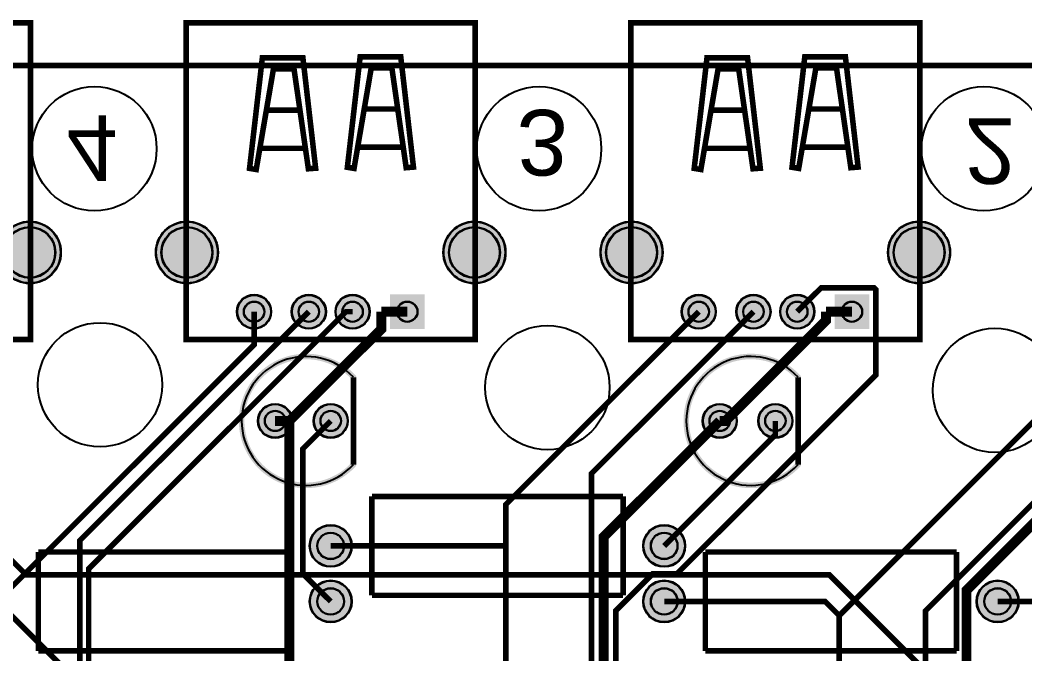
# Model space of a CAD drawing. Header units: millimetres. Extents: x 0 to 114, y 63 to 124.
# Drawn here: x 23.91 to 69.82, y 94.75 to 123.74 of the extents above; entities that cross this region are included whole.
import ezdxf

# ---------------------------------------------------------------- set-up
doc = ezdxf.new("R2010")
doc.units = ezdxf.units.MM
for name, color, linetype, true_color in [('BoardOutLine', 7, 'Continuous', 0xff00ff), ('BottomLayer', 7, 'Continuous', 0x0000ff), ('BottomSilkLayer', 7, 'Continuous', 0x66cc33), ('BottomSolderMaskLayer', 7, 'Continuous', 0xaa00ff), ('Document', 7, 'Continuous', 0xffffff), ('Multi-Layer', 7, 'Continuous', 0xc0c0c0), ('TopLayer', 7, 'Continuous', 0xff0000), ('TopSilkLayer', 7, 'Continuous', 0xffcc00), ('TopSolderMaskLayer', 7, 'Continuous', 0x800080)]:
    doc.layers.add(name, color=color, linetype=linetype, true_color=true_color)
doc.styles.get("Standard").update_dxf_attribs({"font": 'arial.ttf'})

msp = doc.modelspace()

# ---------------------------------------------------------------- hatches: boundary and pattern name
at = {"layer": 'BottomSolderMaskLayer'}
for points in [[(22.925, 113.115, 1), (25.776, 113.115, 1)], [(30.105, 113.115, 1), (32.955, 113.115, 1)], [(43.245, 113.115, 1), (46.096, 113.115, 1)], [(50.425, 113.115, 1), (53.276, 113.115, 1)], [(63.565, 113.115, 1), (66.416, 113.115, 1)], [(33.813, 110.405, 1), (35.388, 110.405, 1)], [(36.313, 110.405, 1), (37.887, 110.405, 1)], [(38.313, 110.405, 1), (39.887, 110.405, 1)], [(42.387, 109.618), (40.813, 109.618), (40.813, 111.193), (42.387, 111.193)], [(54.133, 110.405, 1), (55.708, 110.405, 1)], [(56.633, 110.405, 1), (58.208, 110.405, 1)], [(58.633, 110.405, 1), (60.208, 110.405, 1)], [(62.708, 109.618), (61.133, 109.618), (61.133, 111.193), (62.708, 111.193)], [(34.773, 105.41, 1), (36.347, 105.41, 1)], [(37.313, 105.41, 1), (38.887, 105.41, 1)], [(55.093, 105.41, 1), (56.667, 105.41, 1)], [(57.633, 105.41, 1), (59.207, 105.41, 1)], [(37.135, 99.695, 1), (39.065, 99.695, 1)], [(52.375, 99.695, 1), (54.305, 99.695, 1)], [(37.135, 97.155, 1), (39.065, 97.155, 1)], [(52.375, 97.155, 1), (54.305, 97.155, 1)], [(67.615, 97.155, 1), (69.545, 97.155, 1)]]:
    msp.add_hatch(color=256, dxfattribs=at).paths.add_polyline_path(points)
at = {"layer": 'Document'}
for points in [[(39.048, 107.323), (38.996, 107.378), (38.942, 107.432), (38.887, 107.484), (38.83, 107.535), (38.772, 107.584), (38.713, 107.631), (38.653, 107.677), (38.591, 107.721), (38.528, 107.764), (38.464, 107.805), (38.399, 107.844), (38.333, 107.882), (38.266, 107.917), (38.198, 107.951), (38.13, 107.983), (38.06, 108.013), (37.989, 108.041), (37.918, 108.068), (37.846, 108.092), (37.774, 108.114), (37.701, 108.135), (37.627, 108.153), (37.553, 108.17), (37.479, 108.184), (37.404, 108.197), (37.329, 108.207), (37.253, 108.216), (37.177, 108.222), (37.102, 108.227), (37.026, 108.229), (36.95, 108.229), (36.874, 108.228), (36.798, 108.224), (36.723, 108.218), (36.647, 108.21), (36.572, 108.2), (36.497, 108.188), (36.422, 108.174), (36.348, 108.158), (36.274, 108.141), (36.201, 108.121), (36.128, 108.099), (36.056, 108.075), (35.985, 108.049), (35.914, 108.022), (35.844, 107.992), (35.775, 107.961), (35.707, 107.927), (35.64, 107.892), (35.573, 107.855), (35.508, 107.817), (35.444, 107.776), (35.381, 107.734), (35.319, 107.69), (35.258, 107.645), (35.198, 107.598), (35.14, 107.549), (35.083, 107.499), (35.028, 107.447), (34.974, 107.394), (34.921, 107.339), (34.87, 107.283), (34.82, 107.226), (34.772, 107.167), (34.725, 107.107), (34.681, 107.046), (34.637, 106.984), (34.596, 106.92), (34.556, 106.855), (34.518, 106.79), (34.482, 106.723), (34.447, 106.655), (34.415, 106.587), (34.384, 106.518), (34.355, 106.447), (34.328, 106.376), (34.303, 106.305), (34.28, 106.232), (34.259, 106.16), (34.24, 106.086), (34.222, 106.012), (34.207, 105.938), (34.194, 105.863), (34.183, 105.788), (34.174, 105.713), (34.166, 105.637), (34.161, 105.561), (34.158, 105.486), (34.157, 105.41), (34.158, 105.334), (34.161, 105.258), (34.167, 105.182), (34.174, 105.107), (34.183, 105.031), (34.194, 104.956), (34.207, 104.882), (34.222, 104.807), (34.24, 104.733), (34.259, 104.66), (34.28, 104.587), (34.303, 104.515), (34.328, 104.443), (34.355, 104.372), (34.384, 104.302), (34.415, 104.233), (34.448, 104.164), (34.482, 104.096), (34.518, 104.03), (34.556, 103.964), (34.596, 103.899), (34.638, 103.836), (34.681, 103.773), (34.726, 103.712), (34.772, 103.652), (34.82, 103.594), (34.87, 103.536), (34.921, 103.48), (34.974, 103.426), (35.028, 103.372), (35.084, 103.321), (35.141, 103.27), (35.199, 103.222), (35.258, 103.175), (35.319, 103.129), (35.381, 103.086), (35.444, 103.043), (35.509, 103.003), (35.574, 102.964), (35.64, 102.928), (35.708, 102.892), (35.776, 102.859), (35.845, 102.828), (35.915, 102.798), (35.985, 102.771), (36.057, 102.745), (36.129, 102.721), (36.202, 102.699), (36.275, 102.679), (36.349, 102.661), (36.423, 102.646), (36.497, 102.632), (36.572, 102.62), (36.648, 102.61), (36.723, 102.602), (36.799, 102.596), (36.875, 102.592), (36.95, 102.591), (37.026, 102.591), (37.102, 102.593), (37.178, 102.598), (37.254, 102.604), (37.329, 102.613), (37.404, 102.623), (37.479, 102.636), (37.554, 102.65), (37.628, 102.667), (37.701, 102.685), (37.774, 102.706), (37.847, 102.728), (37.919, 102.753), (37.99, 102.779), (38.06, 102.807), (38.13, 102.837), (38.199, 102.869), (38.267, 102.903), (38.334, 102.939), (38.4, 102.976), (38.465, 103.015), (38.529, 103.056), (38.592, 103.099), (38.653, 103.143), (38.714, 103.189), (38.773, 103.237), (38.831, 103.286), (38.887, 103.337), (38.942, 103.389), (38.996, 103.442), (39.048, 103.497), (39.06, 103.509), (39.074, 103.519), (39.088, 103.527), (39.104, 103.533), (39.12, 103.536), (39.136, 103.538), (39.153, 103.538), (39.169, 103.535), (39.185, 103.53), (39.201, 103.524), (39.215, 103.515), (39.228, 103.505), (39.239, 103.493), (39.249, 103.479), (39.257, 103.464), (39.263, 103.449), (39.267, 103.433), (39.268, 103.416), (39.268, 103.4), (39.265, 103.383), (39.261, 103.367), (39.254, 103.352), (39.245, 103.338), (39.235, 103.325), (39.18, 103.268), (39.124, 103.212), (39.067, 103.157), (39.008, 103.104), (38.948, 103.052), (38.887, 103.002), (38.824, 102.954), (38.76, 102.907), (38.695, 102.862), (38.629, 102.819), (38.562, 102.777), (38.493, 102.737), (38.424, 102.699), (38.354, 102.662), (38.282, 102.628), (38.21, 102.595), (38.137, 102.564), (38.064, 102.535), (37.989, 102.508), (37.914, 102.483), (37.839, 102.46), (37.762, 102.439), (37.685, 102.419), (37.608, 102.402), (37.531, 102.387), (37.452, 102.374), (37.374, 102.362), (37.295, 102.353), (37.217, 102.346), (37.138, 102.341), (37.058, 102.338), (36.979, 102.337), (36.9, 102.338), (36.821, 102.341), (36.742, 102.346), (36.663, 102.353), (36.584, 102.362), (36.506, 102.373), (36.428, 102.386), (36.35, 102.401), (36.273, 102.418), (36.196, 102.437), (36.12, 102.458), (36.044, 102.482), (35.969, 102.507), (35.894, 102.533), (35.821, 102.562), (35.748, 102.593), (35.676, 102.626), (35.604, 102.66), (35.534, 102.696), (35.465, 102.734), (35.396, 102.774), (35.329, 102.816), (35.262, 102.859), (35.197, 102.904), (35.133, 102.951), (35.071, 102.999), (35.009, 103.049), (34.949, 103.1), (34.89, 103.153), (34.833, 103.208), (34.777, 103.264), (34.722, 103.321), (34.669, 103.38), (34.618, 103.44), (34.568, 103.502), (34.519, 103.564), (34.473, 103.628), (34.427, 103.693), (34.384, 103.76), (34.342, 103.827), (34.303, 103.895), (34.264, 103.965), (34.228, 104.035), (34.194, 104.106), (34.161, 104.178), (34.13, 104.251), (34.101, 104.325), (34.074, 104.4), (34.049, 104.475), (34.026, 104.55), (34.005, 104.627), (33.986, 104.703), (33.968, 104.781), (33.953, 104.858), (33.94, 104.937), (33.929, 105.015), (33.92, 105.094), (33.913, 105.172), (33.907, 105.251), (33.904, 105.331), (33.903, 105.41), (33.904, 105.489), (33.907, 105.568), (33.912, 105.647), (33.92, 105.726), (33.929, 105.804), (33.94, 105.883), (33.953, 105.961), (33.968, 106.039), (33.985, 106.116), (34.005, 106.193), (34.026, 106.269), (34.049, 106.345), (34.074, 106.42), (34.101, 106.494), (34.13, 106.568), (34.161, 106.641), (34.193, 106.713), (34.228, 106.784), (34.264, 106.855), (34.302, 106.924), (34.342, 106.993), (34.384, 107.06), (34.427, 107.126), (34.472, 107.191), (34.519, 107.255), (34.567, 107.318), (34.617, 107.379), (34.669, 107.439), (34.722, 107.498), (34.776, 107.556), (34.832, 107.612), (34.89, 107.666), (34.948, 107.719), (35.009, 107.771), (35.07, 107.821), (35.133, 107.869), (35.197, 107.916), (35.262, 107.961), (35.328, 108.004), (35.396, 108.045), (35.464, 108.085), (35.533, 108.123), (35.604, 108.16), (35.675, 108.194), (35.747, 108.227), (35.82, 108.257), (35.894, 108.286), (35.968, 108.313), (36.043, 108.338), (36.119, 108.361), (36.196, 108.382), (36.272, 108.402), (36.35, 108.419), (36.427, 108.434), (36.505, 108.447), (36.584, 108.458), (36.662, 108.467), (36.741, 108.474), (36.82, 108.479), (36.899, 108.482), (36.979, 108.483), (37.058, 108.482), (37.137, 108.479), (37.216, 108.474), (37.295, 108.467), (37.373, 108.458), (37.452, 108.446), (37.53, 108.433), (37.608, 108.418), (37.685, 108.401), (37.762, 108.381), (37.838, 108.36), (37.914, 108.337), (37.989, 108.312), (38.063, 108.285), (38.137, 108.256), (38.21, 108.225), (38.282, 108.193), (38.353, 108.158), (38.423, 108.122), (38.493, 108.083), (38.561, 108.043), (38.629, 108.002), (38.695, 107.958), (38.76, 107.913), (38.824, 107.867), (38.886, 107.818), (38.948, 107.768), (39.008, 107.717), (39.067, 107.663), (39.124, 107.609), (39.18, 107.553), (39.234, 107.495), (39.245, 107.482), (39.253, 107.468), (39.26, 107.453), (39.265, 107.437), (39.268, 107.421), (39.268, 107.404), (39.266, 107.388), (39.262, 107.372), (39.256, 107.356), (39.248, 107.341), (39.239, 107.328), (39.227, 107.316), (39.214, 107.305), (39.2, 107.297), (39.185, 107.29), (39.169, 107.285), (39.153, 107.283), (39.136, 107.282), (39.12, 107.284), (39.103, 107.288), (39.088, 107.294), (39.073, 107.302), (39.06, 107.312), (39.048, 107.323)], [(59.368, 107.323), (59.316, 107.378), (59.262, 107.432), (59.207, 107.484), (59.15, 107.535), (59.092, 107.584), (59.033, 107.631), (58.973, 107.677), (58.911, 107.721), (58.848, 107.764), (58.784, 107.805), (58.719, 107.844), (58.653, 107.882), (58.586, 107.917), (58.518, 107.951), (58.45, 107.983), (58.38, 108.013), (58.309, 108.041), (58.238, 108.068), (58.166, 108.092), (58.094, 108.114), (58.021, 108.135), (57.947, 108.153), (57.873, 108.17), (57.799, 108.184), (57.724, 108.197), (57.649, 108.207), (57.573, 108.216), (57.498, 108.222), (57.422, 108.227), (57.346, 108.229), (57.27, 108.229), (57.194, 108.228), (57.118, 108.224), (57.043, 108.218), (56.967, 108.21), (56.892, 108.2), (56.817, 108.188), (56.742, 108.174), (56.668, 108.158), (56.594, 108.141), (56.521, 108.121), (56.448, 108.099), (56.376, 108.075), (56.305, 108.049), (56.234, 108.022), (56.164, 107.992), (56.095, 107.961), (56.027, 107.927), (55.96, 107.892), (55.893, 107.855), (55.828, 107.817), (55.764, 107.776), (55.701, 107.734), (55.639, 107.69), (55.578, 107.645), (55.518, 107.598), (55.46, 107.549), (55.403, 107.499), (55.348, 107.447), (55.294, 107.394), (55.241, 107.339), (55.19, 107.283), (55.14, 107.226), (55.092, 107.167), (55.045, 107.107), (55.001, 107.046), (54.957, 106.984), (54.916, 106.92), (54.876, 106.855), (54.838, 106.79), (54.802, 106.723), (54.767, 106.655), (54.735, 106.587), (54.704, 106.518), (54.675, 106.447), (54.648, 106.376), (54.623, 106.305), (54.6, 106.232), (54.579, 106.16), (54.56, 106.086), (54.542, 106.012), (54.527, 105.938), (54.514, 105.863), (54.503, 105.788), (54.494, 105.713), (54.487, 105.637), (54.481, 105.561), (54.478, 105.486), (54.477, 105.41), (54.478, 105.334), (54.481, 105.258), (54.487, 105.182), (54.494, 105.107), (54.503, 105.031), (54.514, 104.956), (54.527, 104.882), (54.543, 104.807), (54.56, 104.733), (54.579, 104.66), (54.6, 104.587), (54.623, 104.515), (54.648, 104.443), (54.675, 104.372), (54.704, 104.302), (54.735, 104.233), (54.768, 104.164), (54.802, 104.096), (54.838, 104.03), (54.876, 103.964), (54.916, 103.899), (54.958, 103.836), (55.001, 103.773), (55.046, 103.712), (55.092, 103.652), (55.14, 103.594), (55.19, 103.536), (55.241, 103.48), (55.294, 103.426), (55.348, 103.372), (55.404, 103.321), (55.461, 103.27), (55.519, 103.222), (55.578, 103.175), (55.639, 103.129), (55.701, 103.086), (55.764, 103.043), (55.829, 103.003), (55.894, 102.964), (55.96, 102.928), (56.028, 102.892), (56.096, 102.859), (56.165, 102.828), (56.235, 102.798), (56.305, 102.771), (56.377, 102.745), (56.449, 102.721), (56.522, 102.699), (56.595, 102.679), (56.669, 102.661), (56.743, 102.646), (56.817, 102.632), (56.892, 102.62), (56.968, 102.61), (57.043, 102.602), (57.119, 102.596), (57.195, 102.592), (57.271, 102.591), (57.346, 102.591), (57.422, 102.593), (57.498, 102.598), (57.574, 102.604), (57.649, 102.613), (57.724, 102.623), (57.799, 102.636), (57.874, 102.65), (57.948, 102.667), (58.021, 102.685), (58.094, 102.706), (58.167, 102.728), (58.239, 102.753), (58.31, 102.779), (58.38, 102.807), (58.45, 102.837), (58.519, 102.869), (58.587, 102.903), (58.654, 102.939), (58.72, 102.976), (58.785, 103.015), (58.849, 103.056), (58.912, 103.099), (58.973, 103.143), (59.034, 103.189), (59.093, 103.237), (59.151, 103.286), (59.207, 103.337), (59.262, 103.389), (59.316, 103.442), (59.368, 103.497), (59.38, 103.509), (59.394, 103.519), (59.408, 103.527), (59.424, 103.533), (59.44, 103.536), (59.456, 103.538), (59.473, 103.538), (59.489, 103.535), (59.505, 103.53), (59.521, 103.524), (59.535, 103.515), (59.548, 103.505), (59.559, 103.493), (59.569, 103.479), (59.577, 103.464), (59.583, 103.449), (59.587, 103.433), (59.588, 103.416), (59.588, 103.4), (59.585, 103.383), (59.581, 103.367), (59.574, 103.352), (59.565, 103.338), (59.555, 103.325), (59.5, 103.268), (59.444, 103.212), (59.387, 103.157), (59.328, 103.104), (59.268, 103.052), (59.207, 103.002), (59.144, 102.954), (59.08, 102.907), (59.015, 102.862), (58.949, 102.819), (58.882, 102.777), (58.813, 102.737), (58.744, 102.699), (58.674, 102.662), (58.603, 102.628), (58.53, 102.595), (58.457, 102.564), (58.384, 102.535), (58.309, 102.508), (58.234, 102.483), (58.159, 102.46), (58.082, 102.439), (58.006, 102.419), (57.928, 102.402), (57.851, 102.387), (57.772, 102.374), (57.694, 102.362), (57.615, 102.353), (57.537, 102.346), (57.458, 102.341), (57.379, 102.338), (57.299, 102.337), (57.22, 102.338), (57.141, 102.341), (57.062, 102.346), (56.983, 102.353), (56.905, 102.362), (56.826, 102.373), (56.748, 102.386), (56.67, 102.401), (56.593, 102.418), (56.516, 102.437), (56.44, 102.458), (56.364, 102.482), (56.289, 102.507), (56.215, 102.533), (56.141, 102.562), (56.068, 102.593), (55.996, 102.626), (55.924, 102.66), (55.854, 102.696), (55.785, 102.734), (55.716, 102.774), (55.649, 102.816), (55.582, 102.859), (55.517, 102.904), (55.453, 102.951), (55.391, 102.999), (55.329, 103.049), (55.269, 103.1), (55.21, 103.153), (55.153, 103.208), (55.097, 103.264), (55.042, 103.321), (54.989, 103.38), (54.938, 103.44), (54.888, 103.502), (54.839, 103.564), (54.793, 103.628), (54.747, 103.693), (54.704, 103.76), (54.662, 103.827), (54.623, 103.895), (54.584, 103.965), (54.548, 104.035), (54.514, 104.106), (54.481, 104.178), (54.45, 104.251), (54.421, 104.325), (54.394, 104.4), (54.369, 104.475), (54.346, 104.55), (54.325, 104.627), (54.306, 104.703), (54.288, 104.781), (54.273, 104.858), (54.26, 104.937), (54.249, 105.015), (54.24, 105.094), (54.233, 105.172), (54.227, 105.251), (54.224, 105.331), (54.223, 105.41), (54.224, 105.489), (54.227, 105.568), (54.233, 105.647), (54.24, 105.726), (54.249, 105.804), (54.26, 105.883), (54.273, 105.961), (54.288, 106.039), (54.306, 106.116), (54.325, 106.193), (54.346, 106.269), (54.369, 106.345), (54.394, 106.42), (54.421, 106.494), (54.45, 106.568), (54.481, 106.641), (54.513, 106.713), (54.548, 106.784), (54.584, 106.855), (54.622, 106.924), (54.662, 106.993), (54.704, 107.06), (54.747, 107.126), (54.792, 107.191), (54.839, 107.255), (54.887, 107.318), (54.937, 107.379), (54.989, 107.439), (55.042, 107.498), (55.096, 107.556), (55.152, 107.612), (55.21, 107.666), (55.269, 107.719), (55.329, 107.771), (55.39, 107.821), (55.453, 107.869), (55.517, 107.916), (55.582, 107.961), (55.648, 108.004), (55.716, 108.045), (55.784, 108.085), (55.853, 108.123), (55.924, 108.16), (55.995, 108.194), (56.067, 108.227), (56.14, 108.257), (56.214, 108.286), (56.288, 108.313), (56.364, 108.338), (56.439, 108.361), (56.516, 108.382), (56.592, 108.402), (56.67, 108.419), (56.747, 108.434), (56.825, 108.447), (56.904, 108.458), (56.983, 108.467), (57.061, 108.474), (57.14, 108.479), (57.22, 108.482), (57.299, 108.483), (57.378, 108.482), (57.457, 108.479), (57.536, 108.474), (57.615, 108.467), (57.693, 108.458), (57.772, 108.446), (57.85, 108.433), (57.928, 108.418), (58.005, 108.401), (58.082, 108.381), (58.158, 108.36), (58.234, 108.337), (58.309, 108.312), (58.383, 108.285), (58.457, 108.256), (58.53, 108.225), (58.602, 108.193), (58.673, 108.158), (58.744, 108.122), (58.813, 108.083), (58.881, 108.043), (58.949, 108.002), (59.015, 107.958), (59.08, 107.913), (59.144, 107.867), (59.206, 107.818), (59.268, 107.768), (59.328, 107.717), (59.387, 107.663), (59.444, 107.609), (59.5, 107.553), (59.554, 107.495), (59.565, 107.482), (59.574, 107.468), (59.58, 107.453), (59.585, 107.437), (59.588, 107.421), (59.588, 107.404), (59.586, 107.388), (59.582, 107.372), (59.576, 107.356), (59.569, 107.341), (59.559, 107.328), (59.547, 107.316), (59.534, 107.305), (59.52, 107.297), (59.505, 107.29), (59.489, 107.285), (59.473, 107.283), (59.456, 107.282), (59.44, 107.284), (59.423, 107.288), (59.408, 107.294), (59.393, 107.302), (59.38, 107.312), (59.368, 107.323)], [(39.268, 107.409), (39.268, 103.41), (39.267, 103.394), (39.264, 103.377), (39.258, 103.362), (39.251, 103.347), (39.242, 103.333), (39.231, 103.32), (39.218, 103.309), (39.205, 103.3), (39.19, 103.293), (39.174, 103.288), (39.158, 103.284), (39.141, 103.283), (39.124, 103.284), (39.108, 103.288), (39.092, 103.293), (39.078, 103.3), (39.064, 103.309), (39.051, 103.32), (39.04, 103.333), (39.031, 103.347), (39.024, 103.362), (39.018, 103.377), (39.015, 103.394), (39.014, 103.41), (39.014, 107.409), (39.015, 107.426), (39.018, 107.442), (39.024, 107.458), (39.031, 107.473), (39.04, 107.487), (39.051, 107.499), (39.064, 107.51), (39.078, 107.519), (39.092, 107.527), (39.108, 107.532), (39.124, 107.535), (39.141, 107.536), (39.158, 107.535), (39.174, 107.532), (39.19, 107.527), (39.205, 107.519), (39.218, 107.51), (39.231, 107.499), (39.242, 107.487), (39.251, 107.473), (39.258, 107.458), (39.264, 107.442), (39.267, 107.426), (39.268, 107.409)], [(59.588, 107.409), (59.588, 103.41), (59.587, 103.394), (59.584, 103.377), (59.578, 103.362), (59.571, 103.347), (59.562, 103.333), (59.551, 103.32), (59.538, 103.309), (59.525, 103.3), (59.51, 103.293), (59.494, 103.288), (59.478, 103.284), (59.461, 103.283), (59.445, 103.284), (59.428, 103.288), (59.413, 103.293), (59.398, 103.3), (59.384, 103.309), (59.371, 103.32), (59.36, 103.333), (59.351, 103.347), (59.344, 103.362), (59.338, 103.377), (59.335, 103.394), (59.334, 103.41), (59.334, 107.409), (59.335, 107.426), (59.338, 107.442), (59.344, 107.458), (59.351, 107.473), (59.36, 107.487), (59.371, 107.499), (59.384, 107.51), (59.398, 107.519), (59.413, 107.527), (59.428, 107.532), (59.445, 107.535), (59.461, 107.536), (59.478, 107.535), (59.494, 107.532), (59.51, 107.527), (59.525, 107.519), (59.538, 107.51), (59.551, 107.499), (59.562, 107.487), (59.571, 107.473), (59.578, 107.458), (59.584, 107.442), (59.587, 107.426), (59.588, 107.409)]]:
    msp.add_hatch(color=256, dxfattribs=at).paths.add_polyline_path(points)
at = {"layer": 'Multi-Layer'}
for points in [[(22.95, 113.115, 1), (25.75, 113.115, 1)], [(30.13, 113.115, 1), (32.93, 113.115, 1)], [(43.27, 113.115, 1), (46.07, 113.115, 1)], [(50.45, 113.115, 1), (53.25, 113.115, 1)], [(63.59, 113.115, 1), (66.39, 113.115, 1)], [(33.838, 110.405, 1), (35.362, 110.405, 1)], [(36.338, 110.405, 1), (37.862, 110.405, 1)], [(38.338, 110.405, 1), (39.862, 110.405, 1)], [(42.362, 109.643), (40.838, 109.643), (40.838, 111.167), (42.362, 111.167)], [(54.158, 110.405, 1), (55.682, 110.405, 1)], [(56.658, 110.405, 1), (58.182, 110.405, 1)], [(58.658, 110.405, 1), (60.182, 110.405, 1)], [(62.682, 109.643), (61.158, 109.643), (61.158, 111.167), (62.682, 111.167)], [(34.798, 105.41, 1), (36.322, 105.41, 1)], [(37.338, 105.41, 1), (38.862, 105.41, 1)], [(55.118, 105.41, 1), (56.642, 105.41, 1)], [(57.658, 105.41, 1), (59.182, 105.41, 1)], [(37.16, 99.695, 1), (39.04, 99.695, 1)], [(52.4, 99.695, 1), (54.28, 99.695, 1)], [(37.16, 97.155, 1), (39.04, 97.155, 1)], [(52.4, 97.155, 1), (54.28, 97.155, 1)], [(67.64, 97.155, 1), (69.52, 97.155, 1)]]:
    msp.add_hatch(color=256, dxfattribs=at).paths.add_polyline_path(points)
at = {"layer": 'TopSolderMaskLayer'}
for points in [[(22.925, 113.115, 1), (25.776, 113.115, 1)], [(30.105, 113.115, 1), (32.955, 113.115, 1)], [(43.245, 113.115, 1), (46.096, 113.115, 1)], [(50.425, 113.115, 1), (53.276, 113.115, 1)], [(63.565, 113.115, 1), (66.416, 113.115, 1)], [(33.813, 110.405, 1), (35.388, 110.405, 1)], [(36.313, 110.405, 1), (37.887, 110.405, 1)], [(38.313, 110.405, 1), (39.887, 110.405, 1)], [(42.387, 109.618), (40.813, 109.618), (40.813, 111.193), (42.387, 111.193)], [(54.133, 110.405, 1), (55.708, 110.405, 1)], [(56.633, 110.405, 1), (58.208, 110.405, 1)], [(58.633, 110.405, 1), (60.208, 110.405, 1)], [(62.708, 109.618), (61.133, 109.618), (61.133, 111.193), (62.708, 111.193)], [(34.773, 105.41, 1), (36.347, 105.41, 1)], [(37.313, 105.41, 1), (38.887, 105.41, 1)], [(55.093, 105.41, 1), (56.667, 105.41, 1)], [(57.633, 105.41, 1), (59.207, 105.41, 1)], [(37.135, 99.695, 1), (39.065, 99.695, 1)], [(52.375, 99.695, 1), (54.305, 99.695, 1)], [(37.135, 97.155, 1), (39.065, 97.155, 1)], [(52.375, 97.155, 1), (54.305, 97.155, 1)], [(67.615, 97.155, 1), (69.545, 97.155, 1)]]:
    msp.add_hatch(color=256, dxfattribs=at).paths.add_polyline_path(points)

# ---------------------------------------------------------------- linework, layer by layer
at = {"layer": 'BoardOutLine', "const_width": 0.254}
msp.add_lwpolyline([(0, 118.082), (0, 121.666), (114.3, 121.666), (114.3, 66.04), (0, 66.04), (0, 118.082)], close=True, dxfattribs=at)
at = {"layer": 'BottomLayer'}
for points, const_width in [([(50.956, 77.376), (51.13, 77.551), (51.13, 96.734), (52.821, 98.425), (53.928, 98.425), (63.01, 107.507), (63.01, 111.421), (62.936, 111.495), (60.51, 111.495), (59.42, 110.405)], 0.254), ([(34.6, 110.405), (34.6, 108.895), (22.86, 97.155)], 0.254), ([(37.1, 110.405), (26.632, 99.937), (26.632, 73.655), (27.532, 72.756), (29.279, 72.756), (30.438, 73.914)], 0.254), ([(39.1, 110.405), (38.799, 110.405), (27.04, 98.647), (27.04, 74.772), (27.898, 73.914)], 0.254), ([(40.413, 110.405), (40.413, 109.61), (36.213, 105.41)], 0.45), ([(41.6, 110.405), (40.413, 110.405)], 0.45), ([(54.92, 110.405), (46.101, 101.586), (46.101, 99.695)], 0.254), ([(57.42, 110.405), (50.023, 103.008), (50.023, 78.258), (46.736, 74.971), (46.736, 73.914)], 0.254), ([(60.733, 110.405), (60.733, 110.002), (56.141, 105.41), (55.88, 105.41)], 0.45), ([(60.071, 73.914), (58.945, 72.788), (56.573, 72.788), (56.35, 73.01), (56.35, 74.8), (61.279, 79.729), (61.279, 81.712), (65.278, 85.711), (65.278, 96.722), (77.596, 109.04), (78.375, 109.04), (79.74, 110.405)], 0.254), ([(61.92, 110.405), (60.733, 110.405)], 0.45), ([(75.24, 110.405), (61.341, 96.506)], 0.254), ([(36.213, 105.41), (36.213, 89.157), (39.571, 85.799), (39.571, 82.042), (34.734, 77.205), (34.545, 77.205), (31.708, 74.368), (31.708, 73.261), (30.542, 72.096), (27.176, 72.096), (25.358, 73.914)], 0.45), ([(36.213, 105.41), (35.56, 105.41)], 0.45), ([(55.88, 105.41), (50.577, 100.107), (50.577, 78.031), (50.225, 77.679), (50.225, 77.074), (50.577, 76.721), (50.577, 73.482), (49.754, 72.659), (43.518, 72.659), (42.869, 73.308), (42.869, 73.914)], 0.45), ([(57.531, 75.127), (57.889, 75.127), (67.159, 84.397), (67.159, 97.666), (74.903, 105.41), (76.2, 105.41)], 0.45), ([(38.1, 97.155), (36.831, 98.424), (36.831, 104.141), (38.1, 105.41)], 0.254), ([(53.34, 99.695), (58.42, 104.775), (58.42, 105.41)], 0.254), ([(68.58, 97.155), (70.485, 97.155), (78.74, 105.41)], 0.254), ([(38.1, 99.695), (46.101, 99.695)], 0.254), ([(46.101, 99.695), (46.101, 92.075)], 0.254), ([(53.34, 97.155), (60.692, 97.155), (61.341, 96.506)], 0.254), ([(61.341, 96.506), (61.341, 88.9)], 0.254)]:
    msp.add_lwpolyline(points, dxfattribs=dict(at, const_width=const_width))
at = {"layer": 'BottomSilkLayer'}
for centre in [(27.305, 117.856), (47.625, 117.856), (67.945, 117.856)]:
    msp.add_circle(centre, 2.84, dxfattribs=at)
at = {"layer": 'BottomSolderMaskLayer'}
for centre, radius in [((24.35, 113.115), 1.425), ((31.53, 113.115), 1.425), ((44.67, 113.115), 1.425), ((51.85, 113.115), 1.425), ((64.99, 113.115), 1.425), ((24.35, 113.115), 1.171), ((31.53, 113.115), 1.171), ((44.67, 113.115), 1.171), ((51.85, 113.115), 1.171), ((64.99, 113.115), 1.171), ((34.6, 110.405), 0.787), ((37.1, 110.405), 0.787), ((39.1, 110.405), 0.787), ((54.92, 110.405), 0.787), ((57.42, 110.405), 0.787), ((59.42, 110.405), 0.787), ((34.6, 110.405), 0.472), ((37.1, 110.405), 0.472), ((39.1, 110.405), 0.472), ((41.6, 110.405), 0.472), ((54.92, 110.405), 0.472), ((57.42, 110.405), 0.472), ((59.42, 110.405), 0.472), ((61.92, 110.405), 0.472), ((35.56, 105.41), 0.787), ((38.1, 105.41), 0.787), ((55.88, 105.41), 0.787), ((58.42, 105.41), 0.787), ((35.56, 105.41), 0.472), ((38.1, 105.41), 0.472), ((55.88, 105.41), 0.472), ((58.42, 105.41), 0.472), ((38.1, 99.695), 0.965), ((53.34, 99.695), 0.965), ((38.1, 99.695), 0.616), ((53.34, 99.695), 0.616), ((38.1, 97.155), 0.965), ((53.34, 97.155), 0.965), ((68.58, 97.155), 0.965), ((38.1, 97.155), 0.616), ((53.34, 97.155), 0.616), ((68.58, 97.155), 0.616)]:
    msp.add_circle(centre, radius, dxfattribs=at)
at = {"layer": 'Multi-Layer'}
for centre, radius in [((24.35, 113.115), 1.4), ((31.53, 113.115), 1.4), ((44.67, 113.115), 1.4), ((51.85, 113.115), 1.4), ((64.99, 113.115), 1.4), ((24.35, 113.115), 1.15), ((31.53, 113.115), 1.15), ((44.67, 113.115), 1.15), ((51.85, 113.115), 1.15), ((64.99, 113.115), 1.15), ((34.6, 110.405), 0.762), ((37.1, 110.405), 0.762), ((39.1, 110.405), 0.762), ((54.92, 110.405), 0.762), ((57.42, 110.405), 0.762), ((59.42, 110.405), 0.762), ((34.6, 110.405), 0.457), ((37.1, 110.405), 0.457), ((39.1, 110.405), 0.457), ((41.6, 110.405), 0.457), ((54.92, 110.405), 0.457), ((57.42, 110.405), 0.457), ((59.42, 110.405), 0.457), ((61.92, 110.405), 0.457), ((35.56, 105.41), 0.762), ((38.1, 105.41), 0.762), ((55.88, 105.41), 0.762), ((58.42, 105.41), 0.762), ((35.56, 105.41), 0.457), ((38.1, 105.41), 0.457), ((55.88, 105.41), 0.457), ((58.42, 105.41), 0.457), ((38.1, 99.695), 0.94), ((53.34, 99.695), 0.94), ((38.1, 99.695), 0.599), ((53.34, 99.695), 0.599), ((38.1, 97.155), 0.94), ((53.34, 97.155), 0.94), ((68.58, 97.155), 0.94), ((38.1, 97.155), 0.599), ((53.34, 97.155), 0.599), ((68.58, 97.155), 0.599)]:
    msp.add_circle(centre, radius, dxfattribs=at)
at = {"layer": 'TopLayer', "const_width": 0.254}
for points in [[(73.914, 85.344), (60.882, 98.376), (24.179, 98.376), (22.86, 99.695)], [(22.86, 97.155), (30.861, 89.154), (30.861, 88.9)]]:
    msp.add_lwpolyline(points, dxfattribs=at)
at = {"layer": 'TopSilkLayer', "const_width": 0.254}
for points in [[(24.384, 109.135), (11.176, 109.135), (11.176, 123.613), (24.384, 123.613), (24.384, 109.135)], [(44.704, 109.135), (31.496, 109.135), (31.496, 123.613), (44.704, 123.613), (44.704, 109.135)], [(65.024, 109.135), (51.816, 109.135), (51.816, 123.613), (65.024, 123.613), (65.024, 109.135)], [(38.862, 117.009), (39.167, 116.958), (39.954, 121.556), (40.894, 121.556), (41.549, 116.991), (41.882, 117.017), (41.301, 122.064), (39.446, 122.064), (38.862, 117.009)], [(59.182, 117.009), (59.487, 116.958), (60.274, 121.556), (61.214, 121.556), (61.869, 116.991), (62.202, 117.017), (61.621, 122.064), (59.766, 122.064), (59.182, 117.009)], [(34.392, 116.958), (34.976, 122.013), (36.83, 122.013), (37.412, 116.966), (37.079, 116.941), (36.424, 121.505), (35.484, 121.505), (34.696, 116.908), (34.392, 116.958)], [(54.712, 116.958), (55.296, 122.013), (57.15, 122.013), (57.732, 116.966), (57.399, 116.941), (56.744, 121.505), (55.804, 121.505), (55.017, 116.908), (54.712, 116.958)]]:
    msp.add_lwpolyline(points, close=True, dxfattribs=at)
for points in [[(36.652, 119.625), (35.204, 119.625)], [(41.123, 119.676), (39.675, 119.676)], [(56.972, 119.625), (55.525, 119.625)], [(61.443, 119.676), (59.995, 119.676)], [(41.453, 117.924), (39.37, 117.924)], [(61.773, 117.924), (59.69, 117.924)], [(36.982, 117.873), (34.9, 117.873)], [(57.303, 117.873), (55.22, 117.873)], [(39.141, 107.409), (39.141, 103.41)], [(59.461, 107.409), (59.461, 103.41)], [(39.98, 97.435), (39.98, 101.956)], [(39.98, 101.956), (51.461, 101.956)], [(51.461, 101.956), (51.461, 97.435)], [(24.74, 94.895), (24.74, 99.416)], [(24.74, 99.416), (36.22, 99.416)], [(36.22, 99.416), (36.22, 94.895)], [(55.22, 94.895), (55.22, 99.416)], [(55.22, 99.416), (66.701, 99.416)], [(66.701, 99.416), (66.701, 94.895)], [(51.461, 97.435), (39.98, 97.435)], [(36.22, 94.895), (24.74, 94.895)], [(66.701, 94.895), (55.22, 94.895)]]:
    msp.add_lwpolyline(points, dxfattribs=at)
at = {"layer": 'TopSilkLayer'}
for centre in [(27.559, 107.061), (48.006, 106.934), (68.453, 106.807)]:
    msp.add_circle(centre, 2.84, dxfattribs=at)
for centre in [(36.977, 105.41), (57.297, 105.41)]:
    msp.add_arc(centre, 2.946, 42.7287, 317.283, dxfattribs=at)
at = {"layer": 'TopSolderMaskLayer'}
for centre, radius in [((24.35, 113.115), 1.425), ((31.53, 113.115), 1.425), ((44.67, 113.115), 1.425), ((51.85, 113.115), 1.425), ((64.99, 113.115), 1.425), ((24.35, 113.115), 1.171), ((31.53, 113.115), 1.171), ((44.67, 113.115), 1.171), ((51.85, 113.115), 1.171), ((64.99, 113.115), 1.171), ((34.6, 110.405), 0.787), ((37.1, 110.405), 0.787), ((39.1, 110.405), 0.787), ((54.92, 110.405), 0.787), ((57.42, 110.405), 0.787), ((59.42, 110.405), 0.787), ((34.6, 110.405), 0.472), ((37.1, 110.405), 0.472), ((39.1, 110.405), 0.472), ((41.6, 110.405), 0.472), ((54.92, 110.405), 0.472), ((57.42, 110.405), 0.472), ((59.42, 110.405), 0.472), ((61.92, 110.405), 0.472), ((35.56, 105.41), 0.787), ((38.1, 105.41), 0.787), ((55.88, 105.41), 0.787), ((58.42, 105.41), 0.787), ((35.56, 105.41), 0.472), ((38.1, 105.41), 0.472), ((55.88, 105.41), 0.472), ((58.42, 105.41), 0.472), ((38.1, 99.695), 0.965), ((53.34, 99.695), 0.965), ((38.1, 99.695), 0.616), ((53.34, 99.695), 0.616), ((38.1, 97.155), 0.965), ((53.34, 97.155), 0.965), ((68.58, 97.155), 0.965), ((38.1, 97.155), 0.616), ((53.34, 97.155), 0.616), ((68.58, 97.155), 0.616)]:
    msp.add_circle(centre, radius, dxfattribs=at)

# ---------------------------------------------------------------- texts
at = {"layer": 'BottomSilkLayer', "text_generation_flag": 2}
for s, p in [('3', (46.609, 119.634)), ('4', (26.035, 119.38)), ('2', (67.056, 119.253))]:
    msp.add_text(s, height=3, rotation=180, dxfattribs=at).set_placement(p)

doc.saveas('drawing.dxf')
